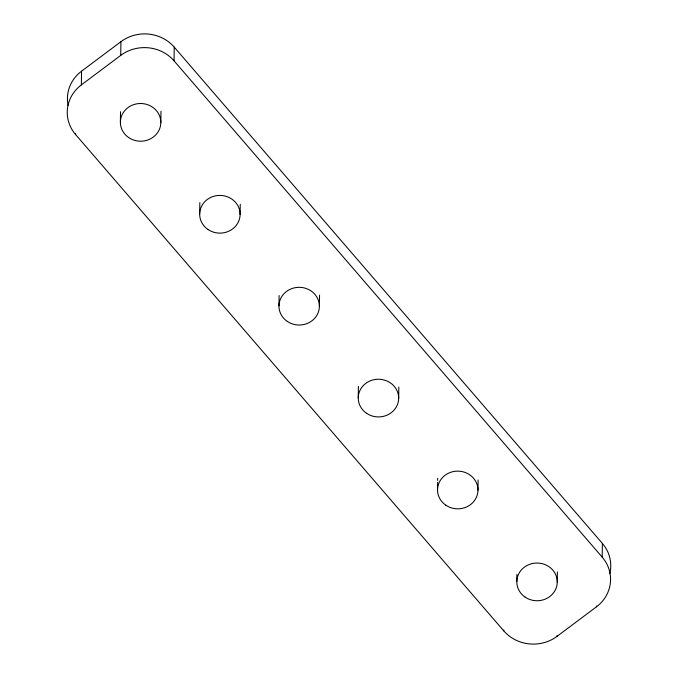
<?xml version="1.0" encoding="UTF-8"?>
<svg xmlns="http://www.w3.org/2000/svg" width="678" height="678" viewBox="0 0 678 678"><rect width="100%" height="100%" fill="white"/><g stroke="black" fill="none" stroke-linecap="round" stroke-linejoin="round"><path stroke-width="1.02" d="M68.105 105.336A37.917 35.349 0.8 0 1 81.555 71.173L120.921 41.68A37.917 35.349 0.8 0 1 174.238 47.129L602.378 543.425L602.183 557.13A37.917 35.349 0.8 0 1 596.445 606.827L557.079 636.32A37.917 35.349 0.8 0 1 503.762 630.871L75.622 134.575L75.639 133.719M75.622 134.575A37.917 35.349 0.8 0 1 81.368 84.886L81.555 71.173M81.368 84.886L120.735 55.384L120.921 41.68M120.387 122.065L120.531 111.743M160.822 122.65L160.983 111.302M602.183 557.13L174.043 60.834L174.238 47.129M199.671 213.968L199.832 202.62M240.105 214.562L240.249 204.239M278.955 305.88L279.099 295.557M319.397 306.464L319.55 295.116M358.238 397.783L358.399 386.435M398.681 398.376L398.834 387.019M437.522 489.694L437.624 482.465M437.657 480.405L437.683 478.337M477.965 490.279L478.109 479.956M503.762 630.871L503.779 630.015M516.814 581.597L516.907 574.376M557.248 582.182L557.392 571.868M557.079 636.32L557.087 635.464M596.445 606.827L596.454 605.971M120.735 55.384A37.917 35.349 0.8 0 1 174.043 60.834M602.378 543.425A37.917 35.349 0.8 0 1 609.836 573.393M287.243 321.372A20.221 18.857 0.8 0 0 319.279 308.227A20.221 18.857 0.8 0 0 290.998 288.913A20.221 18.857 0.8 0 0 287.243 321.372M366.535 413.283A20.221 18.857 0.8 0 0 398.562 400.13A20.221 18.857 0.8 0 0 370.281 380.824A20.221 18.857 0.8 0 0 366.535 413.283M445.819 505.186A20.221 18.857 0.8 0 0 477.846 492.042A20.221 18.857 0.8 0 0 449.565 472.727A20.221 18.857 0.8 0 0 445.819 505.186M207.96 229.469A20.221 18.857 0.8 0 0 239.995 216.324A20.221 18.857 0.8 0 0 211.714 197.01A20.221 18.857 0.8 0 0 207.96 229.469M128.676 137.558A20.221 18.857 0.8 0 0 160.711 124.413A20.221 18.857 0.8 0 0 132.43 105.098A20.221 18.857 0.8 0 0 128.676 137.558M525.103 597.098A20.221 18.857 0.8 0 0 557.138 583.944A20.221 18.857 0.8 0 0 528.848 564.63A20.221 18.857 0.8 0 0 525.103 597.098"/></g></svg>
